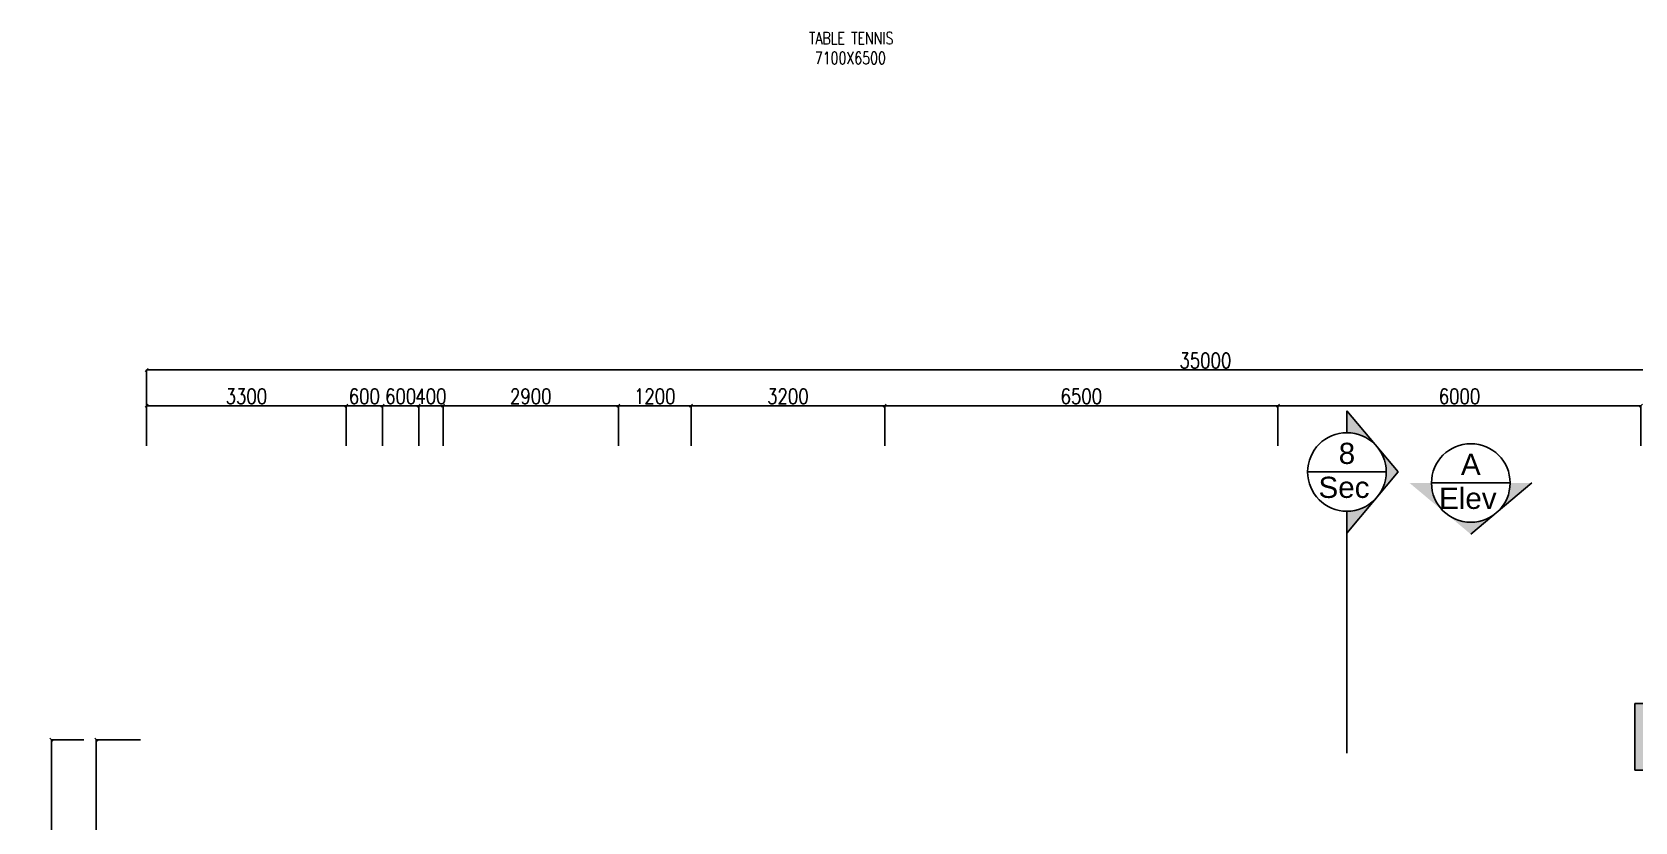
# Model space of a CAD drawing. Extents: x -32840 to 422982, y 280745 to 888746.
# Drawn here: x 76786 to 103278, y 823830 to 836892 of the extents above; entities that cross this region are included whole.
import ezdxf
from ezdxf.enums import TextEntityAlignment as Align

# ---------------------------------------------------------------- set-up
doc = ezdxf.new("R2010")
doc.units = 0
doc.header["$LTSCALE"] = 1000
doc.header["$PDMODE"] = 3
doc.linetypes.add('HIDDEN', pattern=[0.375, 0.25, -0.125])
doc.layers.get('Defpoints').update_dxf_attribs({"linetype": 'HIDDEN'})
doc.layers.add('A-Dim grid', color=3, linetype='Continuous', transparency=0.5)
for name, color, linetype in [('A-RD', 6, 'Continuous'), ('A-Tag LVl', 2, 'Continuous'), ('S-RCWALL', 10, 'Continuous'), ('S-RCWALL HATCH', 165, 'Continuous')]:
    doc.layers.add(name, color=color, linetype=linetype)
doc.styles.add('Arial', font='arial.ttf')
doc.styles.add('ROMANS', font='romans.shx', dxfattribs={"width": 0.8})
doc.dimstyles.new('A-Dim Grid', dxfattribs={"dimscale": 100, "dimtxt": 2.5, "dimasz": 0.5, "dimexe": 0, "dimexo": 0, "dimgap": 0.3, "dimtad": 1, "dimdec": 0, "dimlfac": -0.01, "dimzin": 3, "dimdsep": 46, "dimtxsty": 'ROMANS', "dimblk": 'OBLIQUE', "dimcen": 5, "dimclrd": 256, "dimclre": 8, "dimclrt": 4, "dimadec": 0, "dimazin": 0, "dimtfac": 1, "dimtdec": 0, "dimtix": 1, "dimtmove": 1, "dimatfit": 3, "dimfxl": 1, "dimfrac": 2, "dimtolj": 1, "dimtzin": 3, "dimlwd": -1, "dimarcsym": 0})

# ---------------------------------------------------------------- blocks, each defined once
blk = doc.blocks.new('TAG-SEC-ARROW')
h = blk.add_hatch(color=256)
h.paths.add_polyline_path([(-10.11, 0), (-6.5, 0, -0.2206), (-4.2, 4.96)])
h.paths.add_polyline_path([(0, 8.49), (-4.16, 5, -0.175251), (0, 6.5, -0.175251), (4.16, 5)])
h.paths.add_polyline_path([(4.2, 4.96, -0.2206), (6.5, 0), (10.11, 0)])
for p, q in [((0, 8.49), (-10.11, 0)), ((0, 8.49), (10.11, 0)), ((-6.5, 0), (-10.11, 0)), ((6.5, 0), (46.5, 0))]:
    blk.add_line(p, q)
blk.add_arc((0, 0), 6.5, 0, 180)
blk = doc.blocks.new('TAG-SEC')
blk.add_line((-6.5, 0), (6.5, 0))
blk.add_circle((0, 0), 6.5)
at = {"color": 6, "style": 'Arial'}
blk.add_attdef('88', text='', height=3.5, dxfattribs=at).set_placement((0, 3.08), align=Align.MIDDLE_CENTER)
at = {"color": 6, "style": 'ROMANS', "width": 0.708488}
blk.add_attdef('X8-X-8888', text='', height=1.75, dxfattribs=at).set_placement((-5.58, -2.55), (5.58, -2.55), align=Align.FIT)
blk = doc.blocks.new('A$Ce1edbb18')
at = {"layer": 'A-Tag LVl'}
h = blk.add_hatch(color=256, dxfattribs=at)
h.paths.add_polyline_path([(22998, 10947), (22637, 10947, -0.2206), (22406, 10451)])
h.paths.add_polyline_path([(21987, 10099), (22402, 10448, -0.175251), (21987, 10297, -0.175251), (21571, 10448)])
h.paths.add_polyline_path([(21567, 10451, -0.2206), (21337, 10947), (20975, 10947)])
blk.add_line((21987, 10099), (22998, 10947), dxfattribs=at)
at = {"layer": 'A-Tag LVl', "xscale": 100, "yscale": 100, "zscale": 100, "rotation": 270}
blk.add_blockref('TAG-SEC-ARROW', (19940, 11129), dxfattribs=at)
at = {"layer": 'A-Tag LVl'}
ref = blk.add_blockref('TAG-SEC', (19940, 11129), dxfattribs=dict(at, xscale=100, yscale=100, zscale=100))
ref.add_attrib('88', '8', dxfattribs={"layer": '0', "color": 6, "height": 350, "style": 'Arial'}).set_placement((19940, 11437), align=Align.MIDDLE_CENTER)
ref.add_attrib('X8-X-8888', 'Sec', dxfattribs={"layer": '0', "color": 6, "height": 350, "rotation": 360, "style": 'Arial'}).set_placement((19891, 10875), align=Align.MIDDLE_CENTER)
ref = blk.add_blockref('TAG-SEC', (21987, 10947), dxfattribs=dict(at, xscale=100, yscale=100, zscale=100))
ref.add_attrib('88', 'A', dxfattribs={"layer": '0', "color": 6, "height": 350, "style": 'Arial'}).set_placement((21987, 11256), align=Align.MIDDLE_CENTER)
ref.add_attrib('X8-X-8888', 'Elev', dxfattribs={"layer": '0', "color": 6, "height": 350, "rotation": 360, "style": 'Arial'}).set_placement((21938, 10693), align=Align.MIDDLE_CENTER)
blk = doc.blocks.new('_Oblique')
at = {"color": 0, "linetype": 'ByBlock', "lineweight": -2}
blk.add_line((-0.5, -0.5), (0.5, 0.5), dxfattribs=at)
at = {"color": 0, "linetype": 'ByBlock'}
blk.add_line((-0.5, -0.5), (0.5, 0.5), dxfattribs=at)
blk = doc.blocks.new('*D1234')
at = {"layer": 'A-Dim grid', "color": 8, "lineweight": -2, "transparency": 16777216}
for p, q in [((77643, 825188, 0), (77105, 825188, 0)), ((77643, 804588, 0), (77105, 804588, 0))]:
    blk.add_line(p, q, dxfattribs=at)
at = {"layer": 'A-Dim grid', "transparency": 16777216}
blk.add_line((77105, 804588, 0), (77105, 825188, 0), dxfattribs=at)
at = {"layer": 'Defpoints', "color": 0, "transparency": 16777216}
for p in [(77105, 825188, 0), (77643, 825188, 0), (77643, 804588, 0)]:
    blk.add_point(p, dxfattribs=at)
at = {"layer": 'A-Dim grid', "transparency": 16777216, "xscale": 50, "yscale": 50, "zscale": 50}
for p, rotation in [((77105, 825188, 0), 90), ((77105, 804588, 0), 270)]:
    blk.add_blockref('_Oblique', p, dxfattribs=dict(at, rotation=rotation))
at = {"layer": 'A-Dim grid', "color": 4, "transparency": 16777216, "insert": (76950, 814888, 0), "char_height": 250, "attachment_point": 5, "rotation": 90, "style": 'ROMANS'}
blk.add_mtext('\\A1;20600', dxfattribs=at)
blk = doc.blocks.new('*D1242')
at = {"layer": 'A-Dim grid', "color": 8, "lineweight": -2, "transparency": 16777216}
for p, q in [((78578, 825188, 0), (77847, 825188, 0)), ((78578, 818388, 0), (77847, 818388, 0))]:
    blk.add_line(p, q, dxfattribs=at)
at = {"layer": 'A-Dim grid', "transparency": 16777216}
blk.add_line((77847, 818388, 0), (77847, 825188, 0), dxfattribs=at)
at = {"layer": 'Defpoints', "color": 0, "transparency": 16777216}
for p in [(77847, 825188, 0), (78578, 825188, 0), (78578, 818388, 0)]:
    blk.add_point(p, dxfattribs=at)
at = {"layer": 'A-Dim grid', "transparency": 16777216, "xscale": 50, "yscale": 50, "zscale": 50}
for p, rotation in [((77847, 825188, 0), 90), ((77847, 818388, 0), 270)]:
    blk.add_blockref('_Oblique', p, dxfattribs=dict(at, rotation=rotation))
at = {"layer": 'A-Dim grid', "color": 4, "transparency": 16777216, "insert": (77692, 821788, 0), "char_height": 250, "attachment_point": 5, "rotation": 90, "style": 'ROMANS'}
blk.add_mtext('\\A1;6800', dxfattribs=at)
blk = doc.blocks.new('*D1244')
at = {"layer": 'A-Dim grid', "color": 8, "lineweight": -2, "transparency": 16777216}
for p, q in [((78678, 830048, 0), (78678, 830713, 0)), ((81978, 830048, 0), (81978, 830713, 0))]:
    blk.add_line(p, q, dxfattribs=at)
at = {"layer": 'A-Dim grid', "transparency": 16777216}
blk.add_line((78678, 830713, 0), (81978, 830713, 0), dxfattribs=at)
at = {"layer": 'Defpoints', "color": 0, "transparency": 16777216}
for p in [(81978, 830713, 0), (78678, 830048, 0), (81978, 830048, 0)]:
    blk.add_point(p, dxfattribs=at)
at = {"layer": 'A-Dim grid', "transparency": 16777216, "xscale": 50, "yscale": 50, "zscale": 50, "rotation": 180}
blk.add_blockref('_Oblique', (78678, 830713, 0), dxfattribs=at)
at = {"layer": 'A-Dim grid', "transparency": 16777216, "xscale": 50, "yscale": 50, "zscale": 50}
blk.add_blockref('_Oblique', (81978, 830713, 0), dxfattribs=at)
at = {"layer": 'A-Dim grid', "color": 4, "transparency": 16777216, "insert": (80328, 830868, 0), "char_height": 250, "attachment_point": 5, "style": 'ROMANS'}
blk.add_mtext('\\A1;3300', dxfattribs=at)
blk = doc.blocks.new('*D1245')
at = {"layer": 'A-Dim grid', "color": 8, "lineweight": -2, "transparency": 16777216}
for p, q in [((81978, 830048, 0), (81978, 830713, 0)), ((82578, 830048, 0), (82578, 830713, 0))]:
    blk.add_line(p, q, dxfattribs=at)
at = {"layer": 'A-Dim grid', "transparency": 16777216}
blk.add_line((81978, 830713, 0), (82578, 830713, 0), dxfattribs=at)
at = {"layer": 'Defpoints', "color": 0, "transparency": 16777216}
for p in [(82578, 830713, 0), (81978, 830048, 0), (82578, 830048, 0)]:
    blk.add_point(p, dxfattribs=at)
at = {"layer": 'A-Dim grid', "transparency": 16777216, "xscale": 50, "yscale": 50, "zscale": 50, "rotation": 180}
blk.add_blockref('_Oblique', (81978, 830713, 0), dxfattribs=at)
at = {"layer": 'A-Dim grid', "transparency": 16777216, "xscale": 50, "yscale": 50, "zscale": 50}
blk.add_blockref('_Oblique', (82578, 830713, 0), dxfattribs=at)
at = {"layer": 'A-Dim grid', "color": 4, "transparency": 16777216, "insert": (82278, 830868, 0), "char_height": 250, "attachment_point": 5, "style": 'ROMANS'}
blk.add_mtext('\\A1;600', dxfattribs=at)
blk = doc.blocks.new('*D1246')
at = {"layer": 'A-Dim grid', "color": 8, "lineweight": -2, "transparency": 16777216}
for p, q in [((82578, 830048, 0), (82578, 830713, 0)), ((83178, 830048, 0), (83178, 830713, 0))]:
    blk.add_line(p, q, dxfattribs=at)
at = {"layer": 'A-Dim grid', "transparency": 16777216}
blk.add_line((82578, 830713, 0), (83178, 830713, 0), dxfattribs=at)
at = {"layer": 'Defpoints', "color": 0, "transparency": 16777216}
for p in [(83178, 830713, 0), (82578, 830048, 0), (83178, 830048, 0)]:
    blk.add_point(p, dxfattribs=at)
at = {"layer": 'A-Dim grid', "transparency": 16777216, "xscale": 50, "yscale": 50, "zscale": 50, "rotation": 180}
blk.add_blockref('_Oblique', (82578, 830713, 0), dxfattribs=at)
at = {"layer": 'A-Dim grid', "transparency": 16777216, "xscale": 50, "yscale": 50, "zscale": 50}
blk.add_blockref('_Oblique', (83178, 830713, 0), dxfattribs=at)
at = {"layer": 'A-Dim grid', "color": 4, "transparency": 16777216, "insert": (82878, 830868, 0), "char_height": 250, "attachment_point": 5, "style": 'ROMANS'}
blk.add_mtext('\\A1;600', dxfattribs=at)
blk = doc.blocks.new('*D1247')
at = {"layer": 'A-Dim grid', "transparency": 16777216}
for p, q in [((83178, 830713, 0), (83128, 830713, 0)), ((83178, 830713, 0), (83578, 830713, 0)), ((83578, 830713, 0), (83628, 830713, 0))]:
    blk.add_line(p, q, dxfattribs=at)
at = {"layer": 'A-Dim grid', "color": 8, "lineweight": -2, "transparency": 16777216}
for p, q in [((83178, 830048, 0), (83178, 830713, 0)), ((83578, 830048, 0), (83578, 830713, 0))]:
    blk.add_line(p, q, dxfattribs=at)
at = {"layer": 'Defpoints', "color": 0, "transparency": 16777216}
for p in [(83578, 830713, 0), (83178, 830048, 0), (83578, 830048, 0)]:
    blk.add_point(p, dxfattribs=at)
at = {"layer": 'A-Dim grid', "transparency": 16777216, "xscale": 50, "yscale": 50, "zscale": 50}
blk.add_blockref('_Oblique', (83178, 830713, 0), dxfattribs=at)
at = {"layer": 'A-Dim grid', "transparency": 16777216, "xscale": 50, "yscale": 50, "zscale": 50, "rotation": 180}
blk.add_blockref('_Oblique', (83578, 830713, 0), dxfattribs=at)
at = {"layer": 'A-Dim grid', "color": 4, "transparency": 16777216, "insert": (83378, 830868, 0), "char_height": 250, "attachment_point": 5, "style": 'ROMANS'}
blk.add_mtext('\\A1;400', dxfattribs=at)
blk = doc.blocks.new('*D1248')
at = {"layer": 'A-Dim grid', "color": 8, "lineweight": -2, "transparency": 16777216}
for p, q in [((83578, 830048, 0), (83578, 830713, 0)), ((86478, 830048, 0), (86478, 830713, 0))]:
    blk.add_line(p, q, dxfattribs=at)
at = {"layer": 'A-Dim grid', "transparency": 16777216}
blk.add_line((83578, 830713, 0), (86478, 830713, 0), dxfattribs=at)
at = {"layer": 'Defpoints', "color": 0, "transparency": 16777216}
for p in [(86478, 830713, 0), (83578, 830048, 0), (86478, 830048, 0)]:
    blk.add_point(p, dxfattribs=at)
at = {"layer": 'A-Dim grid', "transparency": 16777216, "xscale": 50, "yscale": 50, "zscale": 50, "rotation": 180}
blk.add_blockref('_Oblique', (83578, 830713, 0), dxfattribs=at)
at = {"layer": 'A-Dim grid', "transparency": 16777216, "xscale": 50, "yscale": 50, "zscale": 50}
blk.add_blockref('_Oblique', (86478, 830713, 0), dxfattribs=at)
at = {"layer": 'A-Dim grid', "color": 4, "transparency": 16777216, "insert": (85028, 830868, 0), "char_height": 250, "attachment_point": 5, "style": 'ROMANS'}
blk.add_mtext('\\A1;2900', dxfattribs=at)
blk = doc.blocks.new('*D1249')
at = {"layer": 'A-Dim grid', "color": 8, "lineweight": -2, "transparency": 16777216}
for p, q in [((86478, 830048, 0), (86478, 830713, 0)), ((87678, 830048, 0), (87678, 830713, 0))]:
    blk.add_line(p, q, dxfattribs=at)
at = {"layer": 'A-Dim grid', "transparency": 16777216}
blk.add_line((86478, 830713, 0), (87678, 830713, 0), dxfattribs=at)
at = {"layer": 'Defpoints', "color": 0, "transparency": 16777216}
for p in [(87678, 830713, 0), (86478, 830048, 0), (87678, 830048, 0)]:
    blk.add_point(p, dxfattribs=at)
at = {"layer": 'A-Dim grid', "transparency": 16777216, "xscale": 50, "yscale": 50, "zscale": 50, "rotation": 180}
blk.add_blockref('_Oblique', (86478, 830713, 0), dxfattribs=at)
at = {"layer": 'A-Dim grid', "transparency": 16777216, "xscale": 50, "yscale": 50, "zscale": 50}
blk.add_blockref('_Oblique', (87678, 830713, 0), dxfattribs=at)
at = {"layer": 'A-Dim grid', "color": 4, "transparency": 16777216, "insert": (87078, 830868, 0), "char_height": 250, "attachment_point": 5, "style": 'ROMANS'}
blk.add_mtext('\\A1;1200', dxfattribs=at)
blk = doc.blocks.new('*D1250')
at = {"layer": 'A-Dim grid', "color": 8, "lineweight": -2, "transparency": 16777216}
for p, q in [((87678, 830048, 0), (87678, 830713, 0)), ((90878, 830048, 0), (90878, 830713, 0))]:
    blk.add_line(p, q, dxfattribs=at)
at = {"layer": 'A-Dim grid', "transparency": 16777216}
blk.add_line((87678, 830713, 0), (90878, 830713, 0), dxfattribs=at)
at = {"layer": 'Defpoints', "color": 0, "transparency": 16777216}
for p in [(90878, 830713, 0), (87678, 830048, 0), (90878, 830048, 0)]:
    blk.add_point(p, dxfattribs=at)
at = {"layer": 'A-Dim grid', "transparency": 16777216, "xscale": 50, "yscale": 50, "zscale": 50, "rotation": 180}
blk.add_blockref('_Oblique', (87678, 830713, 0), dxfattribs=at)
at = {"layer": 'A-Dim grid', "transparency": 16777216, "xscale": 50, "yscale": 50, "zscale": 50}
blk.add_blockref('_Oblique', (90878, 830713, 0), dxfattribs=at)
at = {"layer": 'A-Dim grid', "color": 4, "transparency": 16777216, "insert": (89278, 830868, 0), "char_height": 250, "attachment_point": 5, "style": 'ROMANS'}
blk.add_mtext('\\A1;3200', dxfattribs=at)
blk = doc.blocks.new('*D1251')
at = {"layer": 'A-Dim grid', "color": 8, "lineweight": -2, "transparency": 16777216}
for p, q in [((90878, 830048, 0), (90878, 830713, 0)), ((97378, 830048, 0), (97378, 830713, 0))]:
    blk.add_line(p, q, dxfattribs=at)
at = {"layer": 'A-Dim grid', "transparency": 16777216}
blk.add_line((90878, 830713, 0), (97378, 830713, 0), dxfattribs=at)
at = {"layer": 'Defpoints', "color": 0, "transparency": 16777216}
for p in [(97378, 830713, 0), (90878, 830048, 0), (97378, 830048, 0)]:
    blk.add_point(p, dxfattribs=at)
at = {"layer": 'A-Dim grid', "transparency": 16777216, "xscale": 50, "yscale": 50, "zscale": 50, "rotation": 180}
blk.add_blockref('_Oblique', (90878, 830713, 0), dxfattribs=at)
at = {"layer": 'A-Dim grid', "transparency": 16777216, "xscale": 50, "yscale": 50, "zscale": 50}
blk.add_blockref('_Oblique', (97378, 830713, 0), dxfattribs=at)
at = {"layer": 'A-Dim grid', "color": 4, "transparency": 16777216, "insert": (94128, 830868, 0), "char_height": 250, "attachment_point": 5, "style": 'ROMANS'}
blk.add_mtext('\\A1;6500', dxfattribs=at)
blk = doc.blocks.new('*D1252')
at = {"layer": 'A-Dim grid', "color": 8, "lineweight": -2, "transparency": 16777216}
for p, q in [((97378, 830048, 0), (97378, 830713, 0)), ((103378, 830048, 0), (103378, 830713, 0))]:
    blk.add_line(p, q, dxfattribs=at)
at = {"layer": 'A-Dim grid', "transparency": 16777216}
blk.add_line((97378, 830713, 0), (103378, 830713, 0), dxfattribs=at)
at = {"layer": 'Defpoints', "color": 0, "transparency": 16777216}
for p in [(103378, 830713, 0), (97378, 830048, 0), (103378, 830048, 0)]:
    blk.add_point(p, dxfattribs=at)
at = {"layer": 'A-Dim grid', "transparency": 16777216, "xscale": 50, "yscale": 50, "zscale": 50, "rotation": 180}
blk.add_blockref('_Oblique', (97378, 830713, 0), dxfattribs=at)
at = {"layer": 'A-Dim grid', "transparency": 16777216, "xscale": 50, "yscale": 50, "zscale": 50}
blk.add_blockref('_Oblique', (103378, 830713, 0), dxfattribs=at)
at = {"layer": 'A-Dim grid', "color": 4, "transparency": 16777216, "insert": (100378, 830868, 0), "char_height": 250, "attachment_point": 5, "style": 'ROMANS'}
blk.add_mtext('\\A1;6000', dxfattribs=at)
blk = doc.blocks.new('*D1254')
at = {"layer": 'A-Dim grid', "color": 8, "lineweight": -2, "transparency": 16777216}
for p, q in [((78678, 830641, 0), (78678, 831305, 0)), ((113678, 830641, 0), (113678, 831305, 0))]:
    blk.add_line(p, q, dxfattribs=at)
at = {"layer": 'A-Dim grid', "transparency": 16777216}
blk.add_line((78678, 831305, 0), (113678, 831305, 0), dxfattribs=at)
at = {"layer": 'Defpoints', "color": 0, "transparency": 16777216}
for p in [(113678, 831305, 0), (78678, 830641, 0), (113678, 830641, 0)]:
    blk.add_point(p, dxfattribs=at)
at = {"layer": 'A-Dim grid', "transparency": 16777216, "xscale": 50, "yscale": 50, "zscale": 50, "rotation": 180}
blk.add_blockref('_Oblique', (78678, 831305, 0), dxfattribs=at)
at = {"layer": 'A-Dim grid', "transparency": 16777216, "xscale": 50, "yscale": 50, "zscale": 50}
blk.add_blockref('_Oblique', (113678, 831305, 0), dxfattribs=at)
at = {"layer": 'A-Dim grid', "color": 4, "transparency": 16777216, "insert": (96178, 831460, 0), "char_height": 250, "attachment_point": 5, "style": 'ROMANS'}
blk.add_mtext('\\A1;35000', dxfattribs=at)
blk = doc.blocks.new('RD')
at = {"style": 'ROMANS', "width": 0.75}
for tag, p in [('RT', (10.24, 14.08)), ('SZ', (10.24, 2.74))]:
    blk.add_attdef(tag, text='', height=9, dxfattribs=at).set_placement(p, align=Align.CENTER)
blk = doc.blocks.new('NEWGR')
at = {"layer": 'S-RCWALL HATCH'}
blk.add_hatch(color=253, dxfattribs=at).paths.add_polyline_path([(240968, 409931), (241368, 409931), (241368, 408831), (240968, 408831)])
at = {"layer": 'S-RCWALL'}
blk.add_lwpolyline([(240968, 409931), (241368, 409931), (241368, 408831), (240968, 408831)], close=True, dxfattribs=at)

msp = doc.modelspace()

# ---------------------------------------------------------------- block references
msp.add_blockref('A$Ce1edbb18', (78577.9, 818487.9, 0))
at = {"layer": 'A-RD'}
ref = msp.add_blockref('RD', (89969.8, 836280.7, 0), dxfattribs=dict(at, xscale=29.00000000000006, yscale=29.00000000000006, zscale=29.00000000000006, rotation=359.9999973745001))
ref.add_attrib('RT', 'TABLE TENNIS', dxfattribs={"height": 203, "rotation": 360, "style": 'ROMANS', "width": 0.75}).set_placement((90324.9, 836688.9, 0), align=Align.CENTER)
ref.add_attrib('SZ', '7100X6500', dxfattribs={"height": 203, "rotation": 360, "style": 'ROMANS', "width": 0.75}).set_placement((90310.4, 836360.2, 0), align=Align.CENTER)
at = {"layer": 'S-RCWALL'}
msp.add_blockref('NEWGR', (-137690.3, 415856.7, 0), dxfattribs=at)

# ---------------------------------------------------------------- dimensions: what is measured, and where the dimension line sits
at = {"layer": 'A-Dim grid'}
for base, p1, p2, picture, middle in [((113678.1, 831305.3, 0), (78677.9, 830641, 0), (113678.1, 830640.8, 0), '*D1254', (96178, 831460.3, 0)), ((81977.9, 830712.9, 0), (78677.9, 830048.4, 0), (81977.9, 830048.4, 0), '*D1244', (80327.9, 830867.9, 0)), ((82577.9, 830712.9, 0), (81977.9, 830048.4, 0), (82577.9, 830048.4, 0), '*D1245', (82277.9, 830867.9, 0)), ((83177.9, 830712.9, 0), (82577.9, 830048.4, 0), (83177.9, 830048.4, 0), '*D1246', (82877.9, 830867.9, 0)), ((83577.9, 830712.9, 0), (83177.9, 830048.4, 0), (83577.9, 830048.4, 0), '*D1247', (83377.9, 830867.9, 0)), ((86477.9, 830712.9, 0), (83577.9, 830048.4, 0), (86477.9, 830048.4, 0), '*D1248', (85027.9, 830867.9, 0)), ((87677.9, 830712.9, 0), (86477.9, 830048.4, 0), (87677.9, 830048.4, 0), '*D1249', (87077.9, 830867.9, 0)), ((90877.9, 830712.9, 0), (87677.9, 830048.4, 0), (90877.9, 830048.4, 0), '*D1250', (89277.9, 830867.9, 0)), ((97377.9, 830712.9, 0), (90877.9, 830048.4, 0), (97377.9, 830048.4, 0), '*D1251', (94127.9, 830867.9, 0)), ((103377.9, 830712.9, 0), (97377.9, 830048.4, 0), (103377.9, 830048.4, 0), '*D1252', (100377.9, 830867.9, 0))]:
    dim = msp.add_linear_dim(base=base, p1=p1, p2=p2, dimstyle='A-Dim Grid', dxfattribs=at)
    dim.commit()
    dim.dimension.update_dxf_attribs({"geometry": picture, "text_midpoint": middle})
for base, p1, p2, picture, middle in [((77104.9, 825187.9, 0), (77642.9, 804587.9, 0), (77642.9, 825187.9, 0), '*D1234', (76949.9, 814887.9, 0)), ((77847.2, 825187.9, 0), (78577.9, 818387.9, 0), (78577.9, 825187.9, 0), '*D1242', (77692.2, 821787.9, 0))]:
    dim = msp.add_linear_dim(base=base, p1=p1, p2=p2, angle=90, dimstyle='A-Dim Grid', dxfattribs=at)
    dim.commit()
    dim.dimension.update_dxf_attribs({"geometry": picture, "text_midpoint": middle})

doc.saveas('drawing.dxf')
